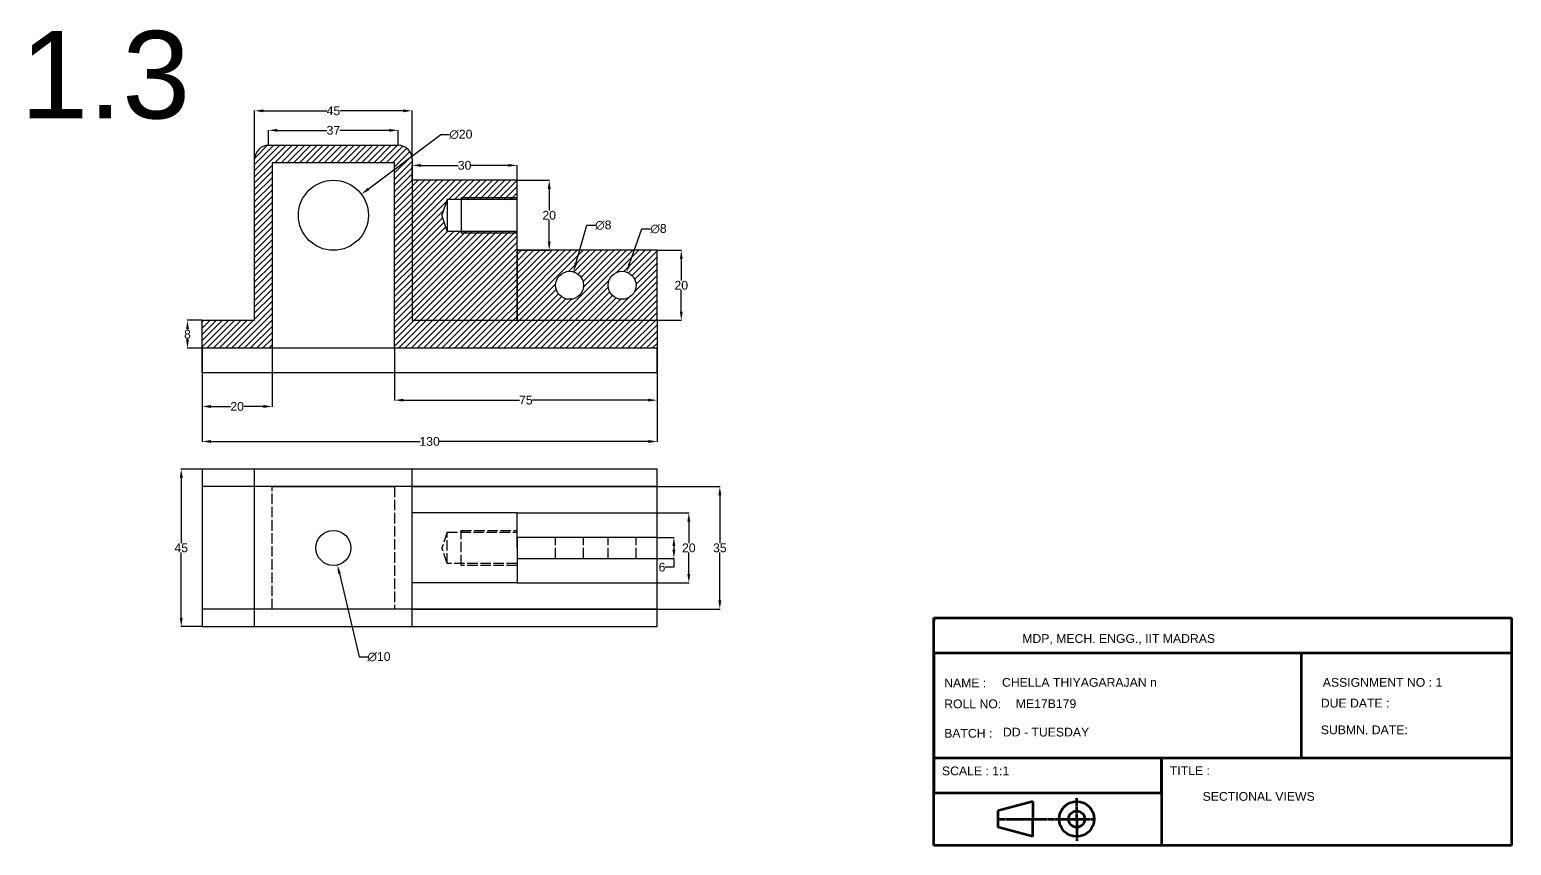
# Model space of a CAD drawing. Header units: inches. Extents: x 3 to 1058, y 42 to 617.
# Drawn here: x 634.6 to 1058.1, y 91.4 to 324.4 of the extents above; entities that cross this region are included whole.
import ezdxf

# ---------------------------------------------------------------- set-up
doc = ezdxf.new("R2010")
doc.units = ezdxf.units.IN
doc.header["$MEASUREMENT"] = 0
doc.linetypes.add('AM_ISO02W050x2', pattern=[3.75, 3, -0.75])
doc.linetypes.add('CENTER', pattern=[2, 1.25, -0.25, 0.25, -0.25])
doc.styles.get("Standard").update_dxf_attribs({"font": 'arial.ttf'})
doc.dimstyles.new('AM_ANSI', dxfattribs={"dimtxt": 2.5, "dimasz": 2.5, "dimexe": 0.1, "dimexo": 0.05, "dimgap": 0.06, "dimtad": 0, "dimtih": 1, "dimtoh": 1, "dimdec": 0, "dimzin": 7, "dimdsep": 46, "dimtxsty": 'Standard', "dimcen": 0, "dimclrd": 3, "dimclre": 3, "dimclrt": 3, "dimadec": 0, "dimazin": 2, "dimtp": 0.1, "dimtm": 0.1, "dimtfac": 0.71, "dimtdec": 0, "dimtofl": 0, "dimtmove": 0, "dimatfit": 3, "dimfxl": 1, "dimtolj": 1, "dimtzin": 7, "dimlwd": -1, "dimlwe": -1, "dimarcsym": 1})
doc.dimstyles.new('AM_ANSI$3', dxfattribs={"dimtxt": 2.5, "dimasz": 2.5, "dimexe": 0.1, "dimexo": 0.05, "dimgap": 0.06, "dimtad": 0, "dimtih": 1, "dimtoh": 1, "dimdec": 0, "dimzin": 7, "dimdsep": 46, "dimtxsty": 'Standard', "dimcen": 0, "dimclrd": 3, "dimclre": 3, "dimclrt": 3, "dimadec": 0, "dimazin": 2, "dimtp": 0.1, "dimtm": 0.1, "dimtfac": 0.71, "dimtdec": 0, "dimtofl": 0, "dimtmove": 0, "dimatfit": 0, "dimfxl": 1, "dimtolj": 1, "dimtzin": 7, "dimlwd": -1, "dimlwe": -1, "dimarcsym": 1})
pattern_1 = [(45, (-193.8378, 66.6903), (-0.8838835, 0.8838835), [])]

# ---------------------------------------------------------------- blocks, each defined once
blk = doc.blocks.new('*D92')
at = {"color": 3, "linetype": 'ByBlock', "transparency": 16777216}
for p, q in [((683.93, 226.35), (683.93, 206.69)), ((813.93, 226.35), (813.93, 206.69)), ((686.43, 206.79), (746.23, 206.79)), ((811.43, 206.79), (751.63, 206.79))]:
    blk.add_line(p, q, dxfattribs=at)
at = {"color": 3, "transparency": 16777216}
for points in [[(686.43, 207.21), (686.43, 206.37), (683.93, 206.79)], [(811.43, 207.21), (811.43, 206.37), (813.93, 206.79)]]:
    blk.add_solid(points, dxfattribs=at)
at = {"layer": 'Defpoints', "color": 0, "transparency": 16777216}
for p in [(683.93, 226.4), (813.93, 226.4), (813.93, 206.79)]:
    blk.add_point(p, dxfattribs=at)
at = {"color": 3, "transparency": 16777216, "insert": (748.93, 206.79), "char_height": 2.5, "attachment_point": 5}
blk.add_mtext('\\A1;130', dxfattribs=at)
blk = doc.blocks.new('*D93')
at = {"color": 3, "linetype": 'ByBlock', "transparency": 16777216}
for p, q in [((738.93, 233.35), (738.93, 218.49)), ((813.93, 233.35), (813.93, 218.49)), ((741.43, 218.59), (774.58, 218.59)), ((811.43, 218.59), (778.28, 218.59))]:
    blk.add_line(p, q, dxfattribs=at)
at = {"color": 3, "transparency": 16777216}
for points in [[(741.43, 219.01), (741.43, 218.18), (738.93, 218.59)], [(811.43, 219.01), (811.43, 218.18), (813.93, 218.59)]]:
    blk.add_solid(points, dxfattribs=at)
at = {"layer": 'Defpoints', "color": 0, "transparency": 16777216}
for p in [(738.93, 233.4), (813.93, 233.4), (813.93, 218.59)]:
    blk.add_point(p, dxfattribs=at)
at = {"color": 3, "transparency": 16777216, "insert": (776.43, 218.59), "char_height": 2.5, "attachment_point": 5}
blk.add_mtext('\\A1;75', dxfattribs=at)
blk = doc.blocks.new('*D94')
at = {"color": 3, "linetype": 'ByBlock', "transparency": 16777216}
for p, q in [((683.93, 233.35), (683.93, 216.69)), ((703.93, 233.35), (703.93, 216.69)), ((686.43, 216.79), (692.07, 216.79)), ((701.43, 216.79), (695.8, 216.79))]:
    blk.add_line(p, q, dxfattribs=at)
at = {"color": 3, "transparency": 16777216}
for points in [[(686.43, 217.21), (686.43, 216.37), (683.93, 216.79)], [(701.43, 217.21), (701.43, 216.37), (703.93, 216.79)]]:
    blk.add_solid(points, dxfattribs=at)
at = {"layer": 'Defpoints', "color": 0, "transparency": 16777216}
for p in [(683.93, 233.4), (703.93, 233.4), (703.93, 216.79)]:
    blk.add_point(p, dxfattribs=at)
at = {"color": 3, "transparency": 16777216, "insert": (693.93, 216.79), "char_height": 2.5, "attachment_point": 5}
blk.add_mtext('\\A1;20', dxfattribs=at)
blk = doc.blocks.new('*D95')
at = {"color": 3, "linetype": 'ByBlock', "transparency": 16777216}
for p, q in [((683.88, 241.4), (679.64, 241.4)), ((679.74, 238.9), (679.74, 238.74)), ((683.88, 233.4), (679.64, 233.4)), ((679.74, 235.9), (679.74, 236.07))]:
    blk.add_line(p, q, dxfattribs=at)
at = {"color": 3, "transparency": 16777216}
for points in [[(679.32, 238.9), (680.15, 238.9), (679.74, 241.4)], [(679.32, 235.9), (680.15, 235.9), (679.74, 233.4)]]:
    blk.add_solid(points, dxfattribs=at)
at = {"layer": 'Defpoints', "color": 0, "transparency": 16777216}
for p in [(683.93, 241.4), (679.74, 233.4), (683.93, 233.4)]:
    blk.add_point(p, dxfattribs=at)
at = {"color": 3, "transparency": 16777216, "insert": (679.74, 237.4), "char_height": 2.5, "attachment_point": 5}
blk.add_mtext('\\A1;8', dxfattribs=at)
blk = doc.blocks.new('*D96')
at = {"color": 3, "linetype": 'ByBlock', "transparency": 16777216}
for p, q in [((813.98, 261.4), (820.95, 261.4)), ((820.85, 258.9), (820.85, 252.74)), ((820.85, 243.9), (820.85, 250.07)), ((813.98, 241.4), (820.95, 241.4))]:
    blk.add_line(p, q, dxfattribs=at)
at = {"color": 3, "transparency": 16777216}
for points in [[(820.43, 258.9), (821.27, 258.9), (820.85, 261.4)], [(820.43, 243.9), (821.27, 243.9), (820.85, 241.4)]]:
    blk.add_solid(points, dxfattribs=at)
at = {"layer": 'Defpoints', "color": 0, "transparency": 16777216}
for p in [(813.93, 261.4), (813.93, 241.4), (820.85, 241.4)]:
    blk.add_point(p, dxfattribs=at)
at = {"color": 3, "transparency": 16777216, "insert": (820.85, 251.4), "char_height": 2.5, "attachment_point": 5}
blk.add_mtext('\\A1;20', dxfattribs=at)
blk = doc.blocks.new('*D97')
at = {"color": 3, "linetype": 'ByBlock', "transparency": 16777216}
for p, q in [((773.98, 281.4), (783.21, 281.4)), ((783.11, 278.9), (783.11, 272.74)), ((783.11, 263.9), (783.11, 270.07)), ((773.98, 261.4), (783.21, 261.4))]:
    blk.add_line(p, q, dxfattribs=at)
at = {"color": 3, "transparency": 16777216}
for points in [[(782.69, 278.9), (783.53, 278.9), (783.11, 281.4)], [(782.69, 263.9), (783.53, 263.9), (783.11, 261.4)]]:
    blk.add_solid(points, dxfattribs=at)
at = {"layer": 'Defpoints', "color": 0, "transparency": 16777216}
for p in [(773.93, 281.4), (773.93, 261.4), (783.11, 261.4)]:
    blk.add_point(p, dxfattribs=at)
at = {"color": 3, "transparency": 16777216, "insert": (783.11, 271.4), "char_height": 2.5, "attachment_point": 5}
blk.add_mtext('\\A1;20', dxfattribs=at)
blk = doc.blocks.new('*D98')
at = {"color": 3, "linetype": 'ByBlock', "transparency": 16777216}
for p, q in [((702.93, 291.45), (702.93, 295.76)), ((705.43, 295.66), (719.58, 295.66)), ((737.43, 295.66), (723.28, 295.66)), ((739.93, 291.45), (739.93, 295.76))]:
    blk.add_line(p, q, dxfattribs=at)
at = {"color": 3, "transparency": 16777216}
for points in [[(705.43, 296.08), (705.43, 295.25), (702.93, 295.66)], [(737.43, 296.08), (737.43, 295.25), (739.93, 295.66)]]:
    blk.add_solid(points, dxfattribs=at)
at = {"layer": 'Defpoints', "color": 0, "transparency": 16777216}
for p in [(739.93, 295.66), (702.93, 291.4), (739.93, 291.4)]:
    blk.add_point(p, dxfattribs=at)
at = {"color": 3, "transparency": 16777216, "insert": (721.43, 295.66), "char_height": 2.5, "attachment_point": 5}
blk.add_mtext('\\A1;37', dxfattribs=at)
blk = doc.blocks.new('*D99')
at = {"color": 3, "linetype": 'ByBlock', "transparency": 16777216}
for p, q in [((698.93, 287.45), (698.93, 301.34)), ((701.43, 301.24), (719.52, 301.24)), ((741.43, 301.24), (723.34, 301.24)), ((743.93, 287.45), (743.93, 301.34))]:
    blk.add_line(p, q, dxfattribs=at)
at = {"color": 3, "transparency": 16777216}
for points in [[(701.43, 301.65), (701.43, 300.82), (698.93, 301.24)], [(741.43, 301.65), (741.43, 300.82), (743.93, 301.24)]]:
    blk.add_solid(points, dxfattribs=at)
at = {"layer": 'Defpoints', "color": 0, "transparency": 16777216}
for p in [(743.93, 301.24), (698.93, 287.4), (743.93, 287.4)]:
    blk.add_point(p, dxfattribs=at)
at = {"color": 3, "transparency": 16777216, "insert": (721.43, 301.24), "char_height": 2.5, "attachment_point": 5}
blk.add_mtext('\\A1;45', dxfattribs=at)
blk = doc.blocks.new('*D100')
at = {"color": 3, "linetype": 'ByBlock', "transparency": 16777216}
for p, q in [((743.93, 281.45), (743.93, 285.76)), ((746.43, 285.66), (757.09, 285.66)), ((771.43, 285.66), (760.78, 285.66)), ((773.93, 281.45), (773.93, 285.76))]:
    blk.add_line(p, q, dxfattribs=at)
at = {"color": 3, "transparency": 16777216}
for points in [[(746.43, 286.07), (746.43, 285.24), (743.93, 285.66)], [(771.43, 286.07), (771.43, 285.24), (773.93, 285.66)]]:
    blk.add_solid(points, dxfattribs=at)
at = {"layer": 'Defpoints', "color": 0, "transparency": 16777216}
for p in [(773.93, 285.66), (743.93, 281.4), (773.93, 281.4)]:
    blk.add_point(p, dxfattribs=at)
at = {"color": 3, "transparency": 16777216, "insert": (758.93, 285.66), "char_height": 2.5, "attachment_point": 5}
blk.add_mtext('\\A1;30', dxfattribs=at)
blk = doc.blocks.new('*D101')
at = {"color": 3, "linetype": 'ByBlock', "transparency": 16777216}
for p, q in [((683.88, 198.89), (677.85, 198.89)), ((677.95, 196.39), (677.95, 177.72)), ((677.95, 156.39), (677.95, 175.06)), ((683.88, 153.89), (677.85, 153.89))]:
    blk.add_line(p, q, dxfattribs=at)
at = {"color": 3, "transparency": 16777216}
for points in [[(677.54, 196.39), (678.37, 196.39), (677.95, 198.89)], [(677.54, 156.39), (678.37, 156.39), (677.95, 153.89)]]:
    blk.add_solid(points, dxfattribs=at)
at = {"layer": 'Defpoints', "color": 0, "transparency": 16777216}
for p in [(683.93, 198.89), (677.95, 153.89), (683.93, 153.89)]:
    blk.add_point(p, dxfattribs=at)
at = {"color": 3, "transparency": 16777216, "insert": (677.95, 176.39), "char_height": 2.5, "attachment_point": 5}
blk.add_mtext('\\A1;45', dxfattribs=at)
blk = doc.blocks.new('*D102')
at = {"color": 3, "linetype": 'ByBlock', "transparency": 16777216}
for p, q in [((813.98, 179.39), (818.84, 179.39)), ((818.74, 176.89), (818.74, 175.89)), ((813.98, 173.39), (818.84, 173.39)), ((818.74, 170.89), (816.24, 170.89)), ((818.74, 173.39), (818.74, 170.89))]:
    blk.add_line(p, q, dxfattribs=at)
at = {"color": 3, "transparency": 16777216}
for points in [[(818.32, 176.89), (819.16, 176.89), (818.74, 179.39)], [(818.32, 175.89), (819.16, 175.89), (818.74, 173.39)]]:
    blk.add_solid(points, dxfattribs=at)
at = {"layer": 'Defpoints', "color": 0, "transparency": 16777216}
for p in [(813.93, 179.39), (813.93, 173.39), (818.74, 173.39)]:
    blk.add_point(p, dxfattribs=at)
at = {"color": 3, "transparency": 16777216, "insert": (815.35, 170.89), "char_height": 2.5, "attachment_point": 5}
blk.add_mtext('\\A1;6', dxfattribs=at)
blk = doc.blocks.new('*D103')
at = {"color": 3, "linetype": 'ByBlock', "transparency": 16777216}
for p, q in [((773.98, 186.39), (823.11, 186.39)), ((823.01, 183.89), (823.01, 177.73)), ((823.01, 168.89), (823.01, 175.05)), ((773.98, 166.39), (823.11, 166.39))]:
    blk.add_line(p, q, dxfattribs=at)
at = {"color": 3, "transparency": 16777216}
for points in [[(822.59, 183.89), (823.42, 183.89), (823.01, 186.39)], [(822.59, 168.89), (823.42, 168.89), (823.01, 166.39)]]:
    blk.add_solid(points, dxfattribs=at)
at = {"layer": 'Defpoints', "color": 0, "transparency": 16777216}
for p in [(773.93, 186.39), (773.93, 166.39), (823.01, 166.39)]:
    blk.add_point(p, dxfattribs=at)
at = {"color": 3, "transparency": 16777216, "insert": (823.01, 176.39), "char_height": 2.5, "attachment_point": 5}
blk.add_mtext('\\A1;20', dxfattribs=at)
blk = doc.blocks.new('*D104')
at = {"color": 3, "linetype": 'ByBlock', "transparency": 16777216}
for p, q in [((743.98, 193.89), (831.97, 193.89)), ((831.87, 191.39), (831.87, 177.73)), ((831.87, 161.39), (831.87, 175.05)), ((743.98, 158.89), (831.97, 158.89))]:
    blk.add_line(p, q, dxfattribs=at)
at = {"color": 3, "transparency": 16777216}
for points in [[(831.45, 191.39), (832.28, 191.39), (831.87, 193.89)], [(831.45, 161.39), (832.28, 161.39), (831.87, 158.89)]]:
    blk.add_solid(points, dxfattribs=at)
at = {"layer": 'Defpoints', "color": 0, "transparency": 16777216}
for p in [(743.93, 193.89), (743.93, 158.89), (831.87, 158.89)]:
    blk.add_point(p, dxfattribs=at)
at = {"color": 3, "transparency": 16777216, "insert": (831.87, 176.39), "char_height": 2.5, "attachment_point": 5}
blk.add_mtext('\\A1;35', dxfattribs=at)
blk = doc.blocks.new('*D210')
at = {"color": 3, "linetype": 'ByBlock', "transparency": 16777216}
for p, q in [((731.43, 278.91), (752.16, 294.5)), ((752.16, 294.5), (754.66, 294.5))]:
    blk.add_line(p, q, dxfattribs=at)
at = {"color": 3, "transparency": 16777216}
blk.add_solid([(731.18, 279.25), (731.68, 278.58), (729.43, 277.41)], dxfattribs=at)
at = {"layer": 'Defpoints', "color": 0, "transparency": 16777216}
for p in [(729.43, 277.41), (713.44, 265.4)]:
    blk.add_point(p, dxfattribs=at)
at = {"color": 3, "transparency": 16777216, "insert": (757.87, 294.5), "char_height": 2.5, "attachment_point": 5}
blk.add_mtext('\\A1;∅20', dxfattribs=at)
blk = doc.blocks.new('*D211')
at = {"color": 3, "linetype": 'ByBlock', "transparency": 16777216}
for p, q in [((790.71, 257.66), (793.82, 268.57)), ((793.82, 268.57), (796.32, 268.57))]:
    blk.add_line(p, q, dxfattribs=at)
at = {"color": 3, "transparency": 16777216}
blk.add_solid([(790.31, 257.77), (791.12, 257.54), (790.03, 255.25)], dxfattribs=at)
at = {"layer": 'Defpoints', "color": 0, "transparency": 16777216}
for p in [(790.03, 255.25), (787.84, 247.56)]:
    blk.add_point(p, dxfattribs=at)
at = {"color": 3, "transparency": 16777216, "insert": (798.57, 268.57), "char_height": 2.5, "attachment_point": 5}
blk.add_mtext('\\A1;∅8', dxfattribs=at)
blk = doc.blocks.new('*D212')
at = {"color": 3, "linetype": 'ByBlock', "transparency": 16777216}
for p, q in [((806.08, 257.54), (809.59, 267.55)), ((809.59, 267.55), (812.09, 267.55))]:
    blk.add_line(p, q, dxfattribs=at)
at = {"color": 3, "transparency": 16777216}
blk.add_solid([(805.69, 257.68), (806.48, 257.4), (805.26, 255.18)], dxfattribs=at)
at = {"layer": 'Defpoints', "color": 0, "transparency": 16777216}
for p in [(805.26, 255.18), (802.61, 247.63)]:
    blk.add_point(p, dxfattribs=at)
at = {"color": 3, "transparency": 16777216, "insert": (814.34, 267.55), "char_height": 2.5, "attachment_point": 5}
blk.add_mtext('\\A1;∅8', dxfattribs=at)
blk = doc.blocks.new('*D213')
at = {"color": 3, "linetype": 'ByBlock', "transparency": 16777216}
for p, q in [((723.15, 169.09), (728.76, 145.28)), ((728.76, 145.28), (731.26, 145.28))]:
    blk.add_line(p, q, dxfattribs=at)
at = {"color": 3, "transparency": 16777216}
blk.add_solid([(723.56, 169.19), (722.75, 168.99), (722.58, 171.52)], dxfattribs=at)
at = {"layer": 'Defpoints', "color": 0, "transparency": 16777216}
for p in [(720.29, 181.26), (722.58, 171.52)]:
    blk.add_point(p, dxfattribs=at)
at = {"color": 3, "transparency": 16777216, "insert": (734.46, 145.28), "char_height": 2.5, "attachment_point": 5}
blk.add_mtext('\\A1;∅10', dxfattribs=at)

msp = doc.modelspace()

# ---------------------------------------------------------------- hatches: boundary and pattern name
h = msp.add_hatch()
h.set_pattern_fill('ANSI31', color=3, scale=10)
h.set_pattern_definition(pattern_1)
h.paths.add_polyline_path([(703.93309, 286.4039), (738.93309, 286.4039), (738.93309, 233.4039), (813.93309, 233.4039), (813.93309, 241.4039), (743.93309, 241.4039), (743.93309, 287.4039, 0.414213562), (739.93309, 291.4039), (702.93309, 291.4039, 0.414213562), (698.93309, 287.4039), (698.93309, 286.4039), (698.93309, 241.4039), (683.93309, 241.4039), (683.93309, 233.4039), (703.93309, 233.4039)])
h.paths.add_polyline_path([(813.93309, 261.4039), (773.93309, 261.4039), (773.93309, 241.4039), (813.93309, 241.4039)], flags=17)
h.paths.add_polyline_path([(792.93309, 251.4039, -1), (784.93309, 251.4039, -1)], flags=16)
h.paths.add_polyline_path([(807.93309, 251.4039, -1), (799.93309, 251.4039, -1)], flags=16)
h = msp.add_hatch()
h.set_pattern_fill('ANSI31', color=3, scale=10)
h.set_pattern_definition(pattern_1)
h.paths.add_polyline_path([(773.93309, 266.4039), (757.93309, 266.4039), (757.93309, 266.9039), (753.93309, 266.9039), (752.47095, 271.4039), (753.93309, 275.9039), (757.93309, 275.9039), (757.93309, 276.4039), (773.93309, 276.4039), (773.93309, 281.4039), (743.93309, 281.4039), (743.93309, 241.4039), (773.93309, 241.4039)])
h = msp.add_hatch()
h.set_pattern_fill('ANSI31', color=4, scale=10)
h.set_pattern_definition(pattern_1)
h.paths.add_polyline_path([(773.93309, 266.9039), (757.93309, 266.9039), (757.93309, 266.4039), (773.93309, 266.4039)])
h.paths.add_polyline_path([(773.93309, 276.4039), (757.93309, 276.4039), (757.93309, 275.9039), (773.93309, 275.9039)])

# ---------------------------------------------------------------- linework, layer by layer
at = {"color": 4}
for p, q in [((702.93309, 291.4039), (739.93309, 291.4039)), ((698.93309, 286.4039), (698.93309, 287.4039)), ((698.93309, 241.4039), (698.93309, 286.4039)), ((738.93309, 286.4039), (703.93309, 286.4039)), ((703.93309, 286.4039), (703.93309, 233.4039)), ((738.93309, 233.4039), (738.93309, 286.4039)), ((743.93309, 287.4039), (743.93309, 241.4039)), ((773.93309, 281.4039), (743.93309, 281.4039)), ((773.93309, 241.4039), (773.93309, 281.4039)), ((753.93309, 275.9039), (752.47095, 271.4039)), ((773.93309, 275.9039), (753.93309, 275.9039)), ((753.93309, 275.9039), (753.93309, 266.9039)), ((773.93309, 276.4039), (757.93309, 276.4039)), ((757.93309, 276.4039), (757.93309, 266.4039)), ((753.93309, 266.9039), (752.47095, 271.4039)), ((753.93309, 266.9039), (773.93309, 266.9039)), ((753.93309, 266.9039), (753.93309, 266.9039)), ((753.93309, 266.9039), (753.93309, 266.9039)), ((757.93309, 266.4039), (773.93309, 266.4039)), ((813.93309, 261.4039), (773.93309, 261.4039)), ((773.93309, 261.4039), (773.93309, 241.4039)), ((813.93309, 241.4039), (813.93309, 261.4039)), ((683.93309, 226.4039), (683.93309, 241.4039)), ((683.93309, 241.4039), (698.93309, 241.4039)), ((743.93309, 241.4039), (813.93309, 241.4039)), ((813.93309, 241.4039), (813.93309, 226.4039)), ((703.93309, 233.4039), (683.93309, 233.4039)), ((738.93309, 233.4039), (703.93309, 233.4039)), ((813.93309, 233.4039), (738.93309, 233.4039)), ((813.93309, 226.4039), (813.93309, 233.4039)), ((813.93309, 226.4039), (683.93309, 226.4039)), ((813.93309, 198.89008), (683.93309, 198.89008)), ((683.93309, 198.89008), (683.93309, 153.89008)), ((698.93309, 153.89008), (698.93309, 198.89008)), ((743.93309, 153.89008), (743.93309, 198.89008)), ((813.93309, 153.89008), (813.93309, 198.89008)), ((813.93309, 193.89008), (683.93309, 193.89008)), ((703.93309, 193.89008), (738.93309, 193.89008)), ((773.93309, 186.39008), (743.93309, 186.39008)), ((773.93309, 176.39008), (773.93309, 186.39008)), ((813.93309, 179.39008), (773.93309, 179.39008)), ((773.93309, 179.39008), (773.93309, 173.39008)), ((773.93309, 176.39008), (773.93309, 166.39008)), ((773.93309, 173.39008), (813.93309, 173.39008)), ((773.93309, 166.39008), (743.93309, 166.39008)), ((813.93309, 158.89008), (683.93309, 158.89008)), ((738.93309, 158.89008), (703.93309, 158.89008)), ((683.93309, 153.89008), (813.93309, 153.89008))]:
    msp.add_line(p, q, dxfattribs=at)
at = {"color": 4, "linetype": 'AM_ISO02W050x2'}
for p, q in [((703.93309, 158.89008), (703.93309, 193.89008)), ((738.93309, 193.89008), (738.93309, 158.89008)), ((753.93309, 180.89008), (752.47095, 176.39008)), ((753.93309, 171.89008), (753.93309, 180.89008)), ((753.93309, 180.89008), (773.93309, 180.89008)), ((757.93309, 171.39008), (757.93309, 181.39008)), ((757.93309, 181.39008), (773.93309, 181.39008)), ((784.93309, 173.39008), (784.93309, 179.39008)), ((792.93309, 173.39008), (792.93309, 179.39008)), ((799.93309, 173.39008), (799.93309, 179.39008)), ((807.93309, 173.39008), (807.93309, 179.39008)), ((753.93309, 171.89008), (752.47095, 176.39008)), ((773.93309, 171.89008), (753.93309, 171.89008)), ((773.93309, 171.39008), (757.93309, 171.39008))]:
    msp.add_line(p, q, dxfattribs=at)
at = {"lineweight": 100, "ltscale": 0.2}
for p, q in [((893.07592, 91.42229), (893.07592, 156.42229)), ((893.07592, 156.42229), (1058.07592, 156.42229)), ((1058.07592, 156.42229), (1058.07592, 91.42229)), ((893.07592, 146.42229), (1058.07592, 146.42229)), ((893.07592, 146.42229), (893.07592, 116.42229)), ((998.07592, 116.42229), (998.07592, 146.42229)), ((893.07592, 116.42229), (998.07592, 116.42229)), ((893.07592, 116.42229), (893.07592, 106.42229)), ((958.07592, 106.42229), (958.07592, 116.42229)), ((958.07592, 116.42229), (958.07592, 91.42229)), ((998.07592, 116.42229), (1058.07592, 116.42229)), ((893.07592, 106.42229), (958.07592, 106.42229)), ((921.35711, 103.92229), (911.35711, 101.2428)), ((921.35711, 103.92229), (921.35711, 98.92229)), ((911.35711, 101.2428), (911.35711, 96.60178)), ((921.35711, 93.92229), (921.35711, 98.92229)), ((921.35711, 93.92229), (911.35711, 96.60178)), ((1058.07592, 91.42229), (893.07592, 91.42229))]:
    msp.add_line(p, q, dxfattribs=at)
at = {"linetype": 'CENTER', "lineweight": 100, "ltscale": 0.2}
for p, q in [((893.07592, 156.42229), (893.07592, 155.42229)), ((893.07592, 146.42229), (893.07592, 147.42229)), ((933.85711, 98.92229), (933.85711, 104.98289)), ((911.35711, 98.92229), (938.85711, 98.92229)), ((933.85711, 98.92229), (933.85711, 92.75183))]:
    msp.add_line(p, q, dxfattribs=at)
at = {"color": 4}
for centre, radius in [((721.43309, 271.4039), 10), ((788.93309, 251.4039), 4), ((803.93309, 251.4039), 4), ((721.43309, 176.39008), 5)]:
    msp.add_circle(centre, radius, dxfattribs=at)
at = {"lineweight": 100, "ltscale": 0.2}
for radius in [5, 2.32051]:
    msp.add_circle((933.85711, 98.92229), radius, dxfattribs=at)
at = {"color": 4}
for centre, start, end in [((702.93309, 287.4039), 90, 180), ((739.93309, 287.4039), 0, 90)]:
    msp.add_arc(centre, 4, start, end, dxfattribs=at)

# ---------------------------------------------------------------- texts
at = {"color": 6}
msp.add_text('1.3', height=25, dxfattribs=at).set_placement((631.96572, 299.05382))
at = {"linetype": 'CENTER', "lineweight": 100, "ltscale": 0.2, "char_height": 2.5, "attachment_point": 1}
for s, width, insert in [('                      \\P                          MDP, MECH. ENGG., IIT MADRAS', 165, (893.07592, 155.92229)), ('\\PNAME :', 23.0145708, (895.98645, 143.24394)), ('CHELLA THIYAGARAJAN n', 81.4162916, (912.51132, 139.22412)), ('ASSIGNMENT NO : 1', 50.8232195, (1004.18003, 139.22412)), ('\\PROLL NO:', 27.3179409, (895.98645, 137.2606)), ('  ME17B179', 56.0605576, (914.5141, 133.14718)), ('DUE DATE : ', 44.6263166, (1003.62814, 133.30238)), ('\\PBATCH :', 24.6983353, (895.98645, 128.84628)), ('DD - TUESDAY', 71.0171568, (912.78164, 125.01959)), ('SUBMN. DATE:', 45.4304281, (1003.62814, 125.66889)), ('SCALE : 1:1', 58.7413456, (895.35715, 113.93893)), ('TITLE :', 38.5954801, (960.47582, 114.01801)), ('SECTIONAL VIEWS', 79.3360901, (969.85671, 106.65242))]:
    msp.add_mtext_dynamic_manual_height_columns(s, width=width, gutter_width=12.5, heights=[0], dxfattribs=dict(at, insert=insert))

# ---------------------------------------------------------------- dimensions: what is measured, and where the dimension line sits
for base, p1, p2, picture, middle in [((743.93309, 301.23711), (698.93309, 287.4039), (743.93309, 287.4039), '*D99', (721.43309, 301.23711)), ((739.93309, 295.66203), (702.93309, 291.4039), (739.93309, 291.4039), '*D98', (721.43309, 295.66203)), ((773.93309, 285.65812), (743.93309, 281.4039), (773.93309, 281.4039), '*D100', (758.93309, 285.65812)), ((703.93309, 216.79105), (683.93309, 233.4039), (703.93309, 233.4039), '*D94', (693.93309, 216.79105)), ((813.93309, 218.59475), (738.93309, 233.4039), (813.93309, 233.4039), '*D93', (776.43309, 218.59475)), ((813.93309, 206.7887), (683.93309, 226.4039), (813.93309, 226.4039), '*D92', (748.93309, 206.7887))]:
    dim = msp.add_linear_dim(base=base, p1=p1, p2=p2, dimstyle='AM_ANSI')
    dim.commit()
    dim.dimension.update_dxf_attribs({"geometry": picture, "text_midpoint": middle})
at = {"color": 1}
for p1, p2, picture, middle in [((713.43881, 265.39628), (729.42737, 277.41152), '*D210', (757.86677, 294.49519)), ((787.8369, 247.55704), (790.02928, 255.25076), '*D211', (798.56578, 268.56696)), ((802.60952, 247.62923), (805.25666, 255.17857), '*D212', (814.33666, 267.55017)), ((720.28706, 181.25697), (722.57911, 171.52318), '*D213', (734.46483, 145.2808))]:
    dim = msp.add_diameter_dim_2p(p1=p1, p2=p2, dimstyle='AM_ANSI$3', dxfattribs=at)
    dim.commit()
    dim.dimension.update_dxf_attribs({"geometry": picture, "text_midpoint": middle, "dimtype": 163})
for base, p1, p2, picture, middle in [((783.10963, 261.4039), (773.93309, 281.4039), (773.93309, 261.4039), '*D97', (783.10963, 271.4039)), ((820.84872, 241.4039), (813.93309, 261.4039), (813.93309, 241.4039), '*D96', (820.84872, 251.4039)), ((679.73736, 233.4039), (683.93309, 241.4039), (683.93309, 233.4039), '*D95', (679.73736, 237.4039)), ((677.95348, 153.89008), (683.93309, 198.89008), (683.93309, 153.89008), '*D101', (677.95348, 176.39008)), ((831.86554, 158.89008), (743.93309, 193.89008), (743.93309, 158.89008), '*D104', (831.86554, 176.39008)), ((823.00505, 166.39008), (773.93309, 186.39008), (773.93309, 166.39008), '*D103', (823.00505, 176.39008)), ((818.7389, 173.39008), (813.93309, 179.39008), (813.93309, 173.39008), '*D102', (815.35352, 170.89008))]:
    dim = msp.add_linear_dim(base=base, p1=p1, p2=p2, angle=90, dimstyle='AM_ANSI')
    dim.commit()
    dim.dimension.update_dxf_attribs({"geometry": picture, "text_midpoint": middle})

doc.saveas('drawing.dxf')
